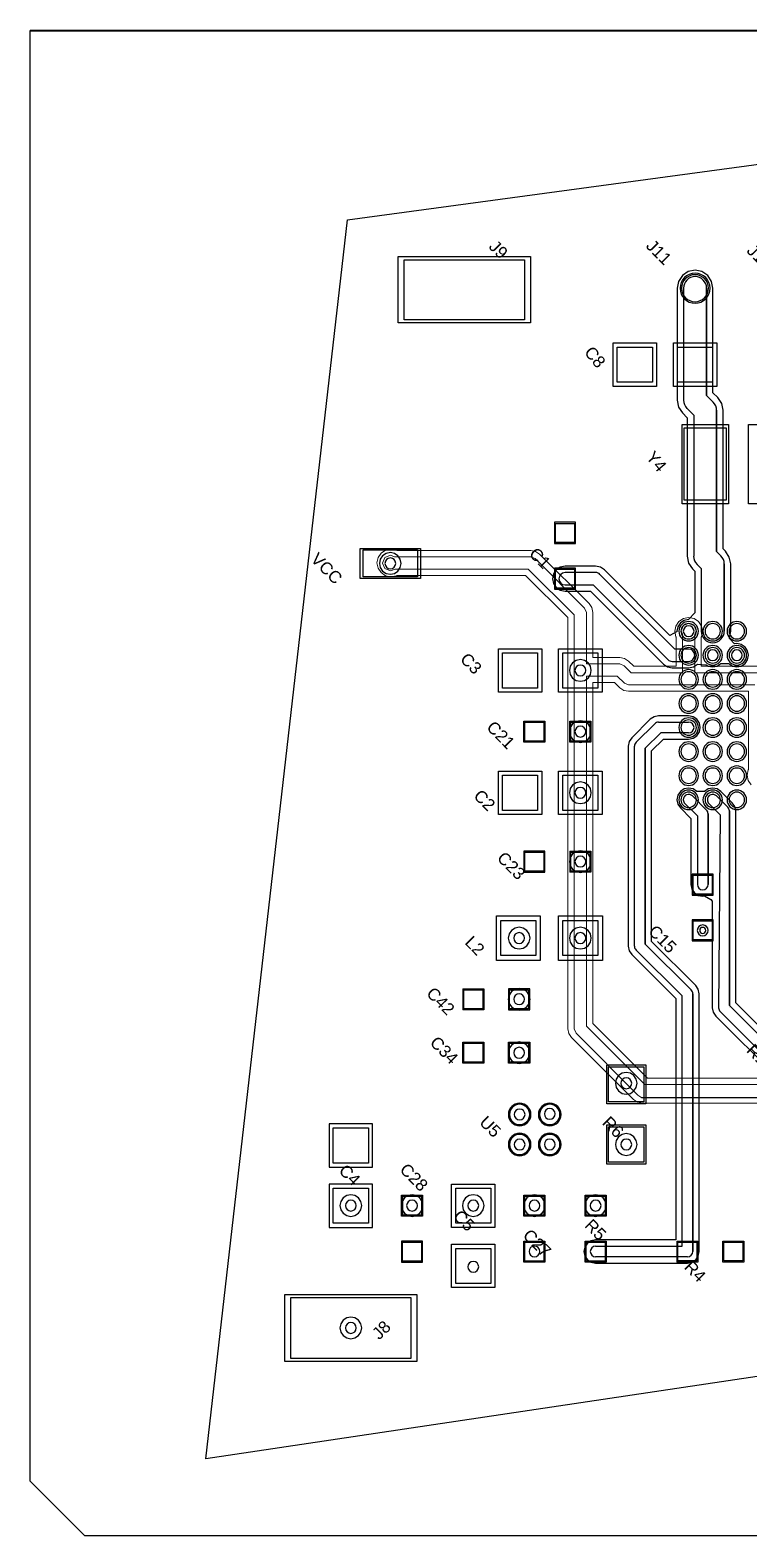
# Model space of a CAD drawing. Header units: millimetres. Extents: x -5.7 to 21.1, y -4.9 to 20.1.
# Drawn here: x -5.73 to 6.2, y -4.88 to 20.13 of the extents above; entities that cross this region are included whole.
import ezdxf

# ---------------------------------------------------------------- set-up
doc = ezdxf.new("R2010")
doc.units = ezdxf.units.MM
doc.header["$LTSCALE"] = 25.4
for name, color, linetype in [('annotations', 2, 'Continuous'), ('metal1', 5, 'Continuous'), ('metal3', 40, 'Continuous'), ('metal4', 1, 'Continuous'), ('sio2', 144, 'Continuous')]:
    doc.layers.add(name, color=color, linetype=linetype)
doc.styles.get("Standard").update_dxf_attribs({"font": 'arial.ttf'})

msp = doc.modelspace()

# ---------------------------------------------------------------- linework, layer by layer
msp.add_lwpolyline([(-0.465, 16.984), (20.064, 19.763), (17.457, -0.571), (-2.819, -3.597)], close=True)
at = {"layer": 'metal1', "color": 172, "lineweight": 0}
for p, q in [((-5.733, -3.97), (-5.733, 20.134)), ((-5.733, 20.134), (21.006, 20.134)), ((0.255, 11.514), (0.167, 11.498)), ((0.345, 11.498), (0.255, 11.514)), ((0.043, 11.373), (0.024, 11.283)), ((0.024, 11.283), (0.043, 11.196)), ((0.094, 11.447), (0.043, 11.373)), ((0.167, 11.498), (0.094, 11.447)), ((0.119, 11.281), (0.158, 11.375)), ((0.158, 11.375), (0.119, 11.281)), ((0.158, 11.189), (0.119, 11.281)), ((0.119, 11.281), (0.158, 11.189)), ((0.158, 11.375), (0.25, 11.414)), ((0.25, 11.414), (0.158, 11.375)), ((0.158, 11.375), (0.158, 11.375)), ((0.25, 11.414), (0.315, 11.387)), ((0.315, 11.387), (0.25, 11.414)), ((0.315, 11.387), (2.579, 11.387)), ((0.354, 11.491), (0.345, 11.498)), ((2.579, 11.491), (0.354, 11.491)), ((2.659, 11.475), (2.579, 11.491)), ((2.65, 11.357), (2.579, 11.387)), ((2.579, 11.387), (2.65, 11.357)), ((2.65, 11.357), (3.473, 10.532)), ((2.726, 11.431), (2.659, 11.475)), ((3.549, 10.608), (2.726, 11.431)), ((0.043, 11.196), (0.094, 11.122)), ((0.094, 11.122), (0.167, 11.071)), ((0.158, 11.189), (0.25, 11.15)), ((0.25, 11.15), (0.158, 11.189)), ((0.167, 11.071), (0.255, 11.053)), ((0.25, 11.15), (0.329, 11.182)), ((0.329, 11.182), (0.25, 11.15)), ((0.255, 11.053), (0.345, 11.071)), ((2.537, 11.182), (0.329, 11.182)), ((0.345, 11.071), (0.354, 11.076)), ((0.354, 11.076), (2.493, 11.076)), ((2.493, 11.076), (3.194, 10.375)), ((3.3, 10.419), (2.537, 11.182)), ((3.503, 10.46), (3.473, 10.532)), ((3.473, 10.532), (3.503, 10.46)), ((3.593, 10.541), (3.549, 10.608)), ((3.609, 10.46), (3.593, 10.541)), ((3.194, 10.375), (3.194, 9.506)), ((3.3, 10.419), (3.3, 9.506)), ((3.503, 10.46), (3.503, 9.607)), ((3.609, 9.713), (3.609, 10.46)), ((5.039, 10.309), (4.988, 10.235)), ((5.112, 10.36), (5.039, 10.309)), ((5.2, 10.378), (5.112, 10.36)), ((5.112, 10.243), (5.2, 10.28)), ((5.2, 10.28), (5.112, 10.243)), ((5.29, 10.36), (5.2, 10.378)), ((5.2, 10.28), (5.29, 10.243)), ((5.29, 10.243), (5.2, 10.28)), ((5.364, 10.309), (5.29, 10.36)), ((5.414, 10.235), (5.364, 10.309)), ((4.988, 10.235), (4.969, 10.148)), ((4.969, 10.148), (4.988, 10.058)), ((4.988, 10.058), (4.992, 10.048)), ((4.992, 10.048), (4.992, 9.566)), ((5.112, 10.243), (5.075, 10.155)), ((5.075, 10.155), (5.112, 10.243)), ((5.075, 10.155), (5.099, 10.099)), ((5.099, 10.099), (5.075, 10.155)), ((5.099, 10.099), (5.099, 9.46)), ((5.29, 10.243), (5.29, 10.243)), ((5.29, 10.243), (5.327, 10.155)), ((5.327, 10.155), (5.29, 10.243)), ((5.327, 10.155), (5.301, 10.094)), ((5.301, 10.094), (5.327, 10.155)), ((5.301, 9.46), (5.301, 10.094)), ((5.407, 10.048), (5.414, 10.058)), ((5.407, 9.566), (5.407, 10.048)), ((5.431, 10.148), (5.414, 10.235)), ((5.414, 10.058), (5.431, 10.148)), ((3.194, 9.506), (3.194, 8.489)), ((3.3, 9.506), (3.3, 8.489)), ((4.056, 9.607), (3.503, 9.607)), ((4.056, 9.713), (3.609, 9.713)), ((4.135, 9.697), (4.056, 9.713)), ((4.128, 9.577), (4.056, 9.607)), ((4.128, 9.577), (4.056, 9.607)), ((4.245, 9.46), (4.128, 9.577)), ((4.204, 9.651), (4.135, 9.697)), ((4.289, 9.566), (4.204, 9.651)), ((4.992, 9.566), (4.289, 9.566)), ((6.401, 9.566), (5.407, 9.566)), ((4.015, 9.404), (3.503, 9.404)), ((3.503, 9.404), (3.503, 8.489)), ((3.609, 8.489), (3.609, 9.298)), ((3.609, 9.298), (3.971, 9.298)), ((3.971, 9.298), (4.056, 9.211)), ((4.133, 9.287), (4.015, 9.404)), ((4.133, 9.287), (4.204, 9.257)), ((4.204, 9.257), (4.133, 9.287)), ((5.2, 9.257), (4.204, 9.257)), ((5.099, 9.46), (4.245, 9.46)), ((6.3, 9.257), (5.2, 9.257)), ((6.401, 9.46), (5.301, 9.46)), ((4.056, 9.211), (4.123, 9.167)), ((4.123, 9.167), (4.204, 9.151)), ((4.204, 9.151), (6.194, 9.151)), ((6.194, 9.151), (6.194, 7.855)), ((3.194, 8.489), (3.194, 7.472)), ((3.3, 8.489), (3.3, 7.472)), ((3.503, 8.489), (3.503, 7.472)), ((3.609, 7.472), (3.609, 8.489)), ((6.187, 7.846), (6.171, 7.756)), ((6.171, 7.756), (6.187, 7.668)), ((6.194, 7.855), (6.187, 7.846)), ((6.187, 7.668), (6.237, 7.595)), ((3.194, 7.472), (3.194, 6.329)), ((3.3, 7.472), (3.3, 6.329)), ((3.503, 7.472), (3.503, 6.329)), ((3.609, 6.329), (3.609, 7.472)), ((3.194, 6.329), (3.194, 5.059)), ((3.3, 6.329), (3.3, 5.059)), ((3.503, 6.329), (3.503, 5.059)), ((3.609, 5.059), (3.609, 6.329)), ((3.194, 5.059), (3.194, 3.546)), ((3.3, 5.059), (3.3, 3.546)), ((3.503, 5.059), (3.503, 3.588)), ((3.609, 3.631), (3.609, 5.059)), ((3.194, 3.546), (3.21, 3.468)), ((3.3, 3.546), (3.33, 3.475)), ((3.33, 3.475), (3.3, 3.546)), ((4.474, 2.619), (3.503, 3.588)), ((4.518, 2.723), (3.609, 3.631)), ((3.21, 3.468), (3.256, 3.401)), ((3.256, 3.401), (4.285, 2.37)), ((4.358, 2.444), (3.33, 3.475)), ((7.492, 2.619), (4.474, 2.619)), ((7.386, 2.723), (4.518, 2.723)), ((4.285, 2.37), (4.352, 2.324)), ((4.352, 2.324), (4.432, 2.31)), ((4.358, 2.444), (4.423, 2.398)), ((4.423, 2.398), (4.358, 2.444)), ((4.432, 2.31), (11.704, 2.31)), ((-4.827, -4.878), (-5.733, -3.97)), ((21.115, -4.878), (-4.827, -4.878))]:
    msp.add_line(p, q, dxfattribs=at)
at = {"layer": 'metal1'}
msp.add_line((11.815, 2.394), (4.423, 2.398), dxfattribs=at)
at = {"layer": 'metal3'}
for p, q in [((-5.734, -3.971), (-5.734, 20.12)), ((-5.734, 20.12), (21.006, 20.12)), ((5.096, 16.058), (5.031, 15.961)), ((5.193, 16.123), (5.096, 16.058)), ((5.307, 16.145), (5.193, 16.123)), ((5.42, 16.123), (5.307, 16.145)), ((5.517, 16.058), (5.42, 16.123)), ((5.582, 15.961), (5.517, 16.058)), ((5.031, 15.961), (5.009, 15.848)), ((5.009, 15.848), (5.009, 14.578)), ((5.116, 15.848), (5.116, 14.578)), ((5.497, 14.578), (5.497, 15.848)), ((5.497, 15.848), (5.497, 14.578)), ((5.497, 15.848), (5.497, 15.848)), ((5.604, 15.848), (5.582, 15.961)), ((5.604, 14.578), (5.604, 15.848)), ((5.009, 14.578), (5.009, 13.986)), ((5.116, 14.578), (5.116, 13.986)), ((5.497, 14.065), (5.497, 14.578)), ((5.497, 14.578), (5.497, 14.065)), ((5.497, 14.578), (5.497, 14.578)), ((5.497, 14.578), (5.497, 14.578)), ((5.604, 14.11), (5.604, 14.578)), ((5.609, 13.953), (5.497, 14.065)), ((5.685, 14.029), (5.604, 14.11)), ((5.749, 13.933), (5.685, 14.029)), ((5.009, 13.986), (5.031, 13.872)), ((5.031, 13.872), (5.096, 13.776)), ((5.096, 13.776), (5.176, 13.695)), ((5.172, 13.852), (5.172, 13.852)), ((5.172, 13.852), (5.284, 13.74)), ((5.665, 13.819), (5.665, 13.819)), ((5.665, 13.819), (5.665, 12.927)), ((5.665, 12.927), (5.665, 13.819)), ((5.772, 13.819), (5.749, 13.933)), ((5.772, 12.927), (5.772, 13.819)), ((5.176, 13.695), (5.176, 12.927)), ((5.284, 13.74), (5.284, 12.927)), ((5.176, 12.927), (5.176, 11.394)), ((5.284, 12.927), (5.284, 11.394)), ((5.665, 12.927), (5.665, 12.927)), ((5.665, 12.927), (5.665, 12.927)), ((5.665, 11.473), (5.665, 12.927)), ((5.665, 12.927), (5.665, 11.473)), ((5.772, 11.517), (5.772, 12.927)), ((5.811, 11.479), (5.772, 11.517)), ((0.08, 11.344), (0.067, 11.276)), ((0.067, 11.276), (0.08, 11.207)), ((0.119, 11.403), (0.08, 11.344)), ((0.178, 11.442), (0.119, 11.403)), ((0.247, 11.456), (0.178, 11.442)), ((0.316, 11.442), (0.247, 11.456)), ((0.374, 11.403), (0.316, 11.442)), ((0.413, 11.344), (0.374, 11.403)), ((0.427, 11.276), (0.413, 11.344)), ((0.413, 11.207), (0.427, 11.276)), ((5.176, 11.394), (5.199, 11.28)), ((5.199, 11.28), (5.264, 11.183)), ((5.339, 11.259), (5.409, 11.189)), ((5.665, 11.473), (5.665, 11.473)), ((5.735, 11.403), (5.665, 11.473)), ((5.79, 11.268), (5.79, 11.268)), ((5.79, 11.268), (5.79, 10.15)), ((5.79, 10.15), (5.79, 11.268)), ((5.875, 11.382), (5.811, 11.479)), ((5.898, 11.268), (5.875, 11.382)), ((5.898, 10.15), (5.898, 11.268)), ((0.08, 11.207), (0.119, 11.148)), ((0.119, 11.148), (0.178, 11.109)), ((0.178, 11.109), (0.247, 11.095)), ((0.247, 11.095), (0.316, 11.109)), ((0.316, 11.109), (0.374, 11.148)), ((0.374, 11.148), (0.413, 11.207)), ((2.956, 11.101), (2.94, 11.022)), ((2.94, 11.022), (2.956, 10.942)), ((3.001, 11.168), (2.956, 11.101)), ((3.068, 11.213), (3.001, 11.168)), ((3.148, 11.229), (3.068, 11.213)), ((3.656, 11.229), (3.148, 11.229)), ((3.656, 11.123), (3.148, 11.123)), ((3.735, 11.213), (3.656, 11.229)), ((3.656, 11.229), (3.656, 11.229)), ((4.969, 9.852), (3.727, 11.093)), ((3.802, 11.168), (3.735, 11.213)), ((4.89, 10.08), (3.802, 11.168)), ((5.264, 11.183), (5.302, 11.145)), ((5.302, 11.145), (5.302, 10.452)), ((5.409, 11.189), (5.409, 10.15)), ((2.956, 10.942), (3.001, 10.875)), ((3.001, 10.875), (3.068, 10.83)), ((3.068, 10.83), (3.148, 10.814)), ((3.148, 10.92), (3.613, 10.92)), ((3.148, 10.814), (3.57, 10.814)), ((3.57, 10.814), (4.781, 9.603)), ((3.613, 10.92), (3.613, 10.92)), ((3.613, 10.92), (4.855, 9.678)), ((5.063, 10.287), (5.02, 10.224)), ((5.126, 10.329), (5.063, 10.287)), ((5.2, 10.344), (5.126, 10.329)), ((5.302, 10.452), (5.2, 10.344)), ((5.007, 10.142), (4.89, 10.08)), ((5.02, 10.224), (5.006, 10.15)), ((5.006, 10.15), (5.007, 10.142)), ((5.79, 10.15), (5.79, 10.15)), ((5.876, 10.039), (5.898, 10.15)), ((5.879, 10.031), (5.876, 10.039)), ((5.88, 10.03), (5.879, 10.031)), ((5.961, 9.937), (5.88, 10.03)), ((5.2, 9.852), (4.969, 9.852)), ((6, 9.944), (5.961, 9.937)), ((6.074, 9.929), (6, 9.944)), ((6.137, 9.887), (6.074, 9.929)), ((6.18, 9.824), (6.137, 9.887)), ((6.194, 9.75), (6.18, 9.824)), ((3.235, 9.566), (3.221, 9.498)), ((3.274, 9.625), (3.235, 9.566)), ((3.333, 9.664), (3.274, 9.625)), ((3.402, 9.678), (3.333, 9.664)), ((3.47, 9.664), (3.402, 9.678)), ((3.529, 9.625), (3.47, 9.664)), ((3.568, 9.566), (3.529, 9.625)), ((3.582, 9.498), (3.568, 9.566)), ((4.781, 9.603), (4.781, 9.603)), ((4.781, 9.603), (4.848, 9.559)), ((4.848, 9.559), (4.927, 9.543)), ((4.927, 9.648), (5.2, 9.648)), ((4.927, 9.543), (4.927, 9.543)), ((4.927, 9.543), (5.2, 9.543)), ((5.2, 9.543), (5.279, 9.559)), ((5.279, 9.559), (5.346, 9.603)), ((5.346, 9.603), (5.492, 9.593)), ((5.492, 9.593), (5.526, 9.57)), ((5.526, 9.57), (5.6, 9.556)), ((5.6, 9.556), (5.674, 9.57)), ((5.674, 9.57), (5.718, 9.6)), ((5.718, 9.6), (5.737, 9.613)), ((5.737, 9.613), (5.863, 9.613)), ((5.863, 9.613), (5.882, 9.6)), ((5.882, 9.6), (5.926, 9.57)), ((5.926, 9.57), (6, 9.556)), ((6, 9.556), (6.074, 9.57)), ((6.074, 9.57), (6.137, 9.613)), ((6.137, 9.613), (6.18, 9.676)), ((6.18, 9.676), (6.194, 9.75)), ((3.221, 9.498), (3.235, 9.429)), ((3.235, 9.429), (3.274, 9.37)), ((3.274, 9.37), (3.333, 9.331)), ((3.333, 9.331), (3.402, 9.317)), ((3.402, 9.317), (3.47, 9.331)), ((3.47, 9.331), (3.529, 9.37)), ((3.529, 9.37), (3.568, 9.429)), ((3.568, 9.429), (3.582, 9.498)), ((3.235, 8.55), (3.221, 8.482)), ((3.274, 8.609), (3.235, 8.55)), ((3.333, 8.648), (3.274, 8.609)), ((3.402, 8.662), (3.333, 8.648)), ((3.47, 8.648), (3.402, 8.662)), ((3.529, 8.609), (3.47, 8.648)), ((3.568, 8.55), (3.529, 8.609)), ((3.582, 8.482), (3.568, 8.55)), ((4.563, 8.687), (4.254, 8.378)), ((4.328, 8.304), (4.638, 8.613)), ((4.626, 8.729), (4.563, 8.687)), ((4.701, 8.744), (4.626, 8.729)), ((5.2, 8.744), (4.701, 8.744)), ((4.701, 8.639), (5.2, 8.639)), ((5.274, 8.729), (5.2, 8.744)), ((5.337, 8.687), (5.274, 8.729)), ((5.38, 8.624), (5.337, 8.687)), ((5.394, 8.55), (5.38, 8.624)), ((5.38, 8.476), (5.394, 8.55)), ((3.221, 8.482), (3.235, 8.413)), ((3.235, 8.413), (3.274, 8.354)), ((3.274, 8.354), (3.333, 8.315)), ((3.333, 8.315), (3.402, 8.301)), ((3.402, 8.301), (3.47, 8.315)), ((3.47, 8.315), (3.529, 8.354)), ((3.529, 8.354), (3.568, 8.413)), ((3.568, 8.413), (3.582, 8.482)), ((4.212, 8.315), (4.197, 8.241)), ((4.254, 8.378), (4.212, 8.315)), ((4.738, 8.461), (4.48, 8.204)), ((4.586, 8.16), (4.781, 8.356)), ((5.2, 8.461), (4.738, 8.461)), ((4.781, 8.356), (5.2, 8.356)), ((5.2, 8.356), (5.274, 8.37)), ((5.274, 8.37), (5.337, 8.413)), ((5.337, 8.413), (5.38, 8.476)), ((4.197, 8.241), (4.197, 4.915)), ((4.302, 4.915), (4.302, 8.241)), ((4.48, 8.204), (4.48, 4.952)), ((4.48, 4.952), (4.48, 8.204)), ((4.586, 4.996), (4.586, 8.16)), ((3.235, 7.534), (3.221, 7.466)), ((3.274, 7.593), (3.235, 7.534)), ((3.333, 7.632), (3.274, 7.593)), ((3.402, 7.646), (3.333, 7.632)), ((3.47, 7.632), (3.402, 7.646)), ((3.529, 7.593), (3.47, 7.632)), ((3.568, 7.534), (3.529, 7.593)), ((3.582, 7.466), (3.568, 7.534)), ((5.126, 7.529), (5.063, 7.487)), ((5.2, 7.544), (5.126, 7.529)), ((5.274, 7.529), (5.2, 7.544)), ((5.337, 7.487), (5.274, 7.529)), ((5.526, 7.529), (5.463, 7.487)), ((5.6, 7.544), (5.526, 7.529)), ((5.674, 7.529), (5.6, 7.544)), ((5.737, 7.487), (5.674, 7.529)), ((3.221, 7.466), (3.235, 7.397)), ((3.235, 7.397), (3.274, 7.338)), ((3.274, 7.338), (3.333, 7.299)), ((3.333, 7.299), (3.402, 7.285)), ((3.402, 7.285), (3.47, 7.299)), ((3.47, 7.299), (3.529, 7.338)), ((3.529, 7.338), (3.568, 7.397)), ((3.568, 7.397), (3.582, 7.466)), ((5.02, 7.424), (5.006, 7.35)), ((5.006, 7.35), (5.02, 7.276)), ((5.063, 7.487), (5.02, 7.424)), ((5.02, 7.276), (5.063, 7.213)), ((5.137, 7.287), (5.137, 7.287)), ((5.137, 7.287), (5.345, 7.08)), ((5.496, 7.179), (5.263, 7.413)), ((5.263, 7.413), (5.263, 7.413)), ((5.463, 7.487), (5.337, 7.487)), ((5.537, 7.287), (5.725, 7.099)), ((5.85, 7.225), (5.663, 7.413)), ((5.925, 7.3), (5.737, 7.487)), ((5.967, 7.237), (5.925, 7.3)), ((5.063, 7.213), (5.239, 7.036)), ((5.239, 7.036), (5.239, 5.942)), ((5.345, 7.08), (5.345, 5.942)), ((5.523, 7.116), (5.523, 7.116)), ((5.523, 7.116), (5.523, 5.942)), ((5.523, 5.942), (5.523, 7.116)), ((5.725, 7.099), (5.698, 3.894)), ((5.876, 7.163), (5.876, 7.163)), ((5.876, 7.163), (5.876, 3.931)), ((5.876, 3.931), (5.876, 7.163)), ((5.982, 7.163), (5.967, 7.237)), ((5.982, 3.975), (5.982, 7.163)), ((3.235, 6.391), (3.221, 6.323)), ((3.221, 6.323), (3.235, 6.254)), ((3.274, 6.45), (3.235, 6.391)), ((3.235, 6.254), (3.274, 6.195)), ((3.333, 6.489), (3.274, 6.45)), ((3.402, 6.503), (3.333, 6.489)), ((3.47, 6.489), (3.402, 6.503)), ((3.529, 6.45), (3.47, 6.489)), ((3.568, 6.391), (3.529, 6.45)), ((3.529, 6.195), (3.568, 6.254)), ((3.582, 6.323), (3.568, 6.391)), ((3.568, 6.254), (3.582, 6.323)), ((3.274, 6.195), (3.333, 6.156)), ((3.333, 6.156), (3.402, 6.142)), ((3.402, 6.142), (3.47, 6.156)), ((3.47, 6.156), (3.529, 6.195)), ((5.239, 5.942), (5.254, 5.867)), ((5.254, 5.867), (5.296, 5.804)), ((5.296, 5.804), (5.359, 5.762)), ((5.359, 5.762), (5.434, 5.747)), ((5.434, 5.747), (5.466, 5.754)), ((5.466, 5.754), (5.571, 5.691)), ((5.523, 5.942), (5.523, 5.942)), ((5.571, 5.691), (5.593, 5.666)), ((5.593, 5.666), (5.593, 3.894)), ((2.219, 5.121), (2.205, 5.053)), ((2.205, 5.053), (2.219, 4.984)), ((2.258, 5.18), (2.219, 5.121)), ((2.317, 5.219), (2.258, 5.18)), ((2.386, 5.233), (2.317, 5.219)), ((2.454, 5.219), (2.386, 5.233)), ((2.513, 5.18), (2.454, 5.219)), ((2.552, 5.121), (2.513, 5.18)), ((2.566, 5.053), (2.552, 5.121)), ((2.552, 4.984), (2.566, 5.053)), ((3.235, 5.121), (3.221, 5.053)), ((3.221, 5.053), (3.235, 4.984)), ((3.274, 5.18), (3.235, 5.121)), ((3.333, 5.219), (3.274, 5.18)), ((3.402, 5.233), (3.333, 5.219)), ((3.47, 5.219), (3.402, 5.233)), ((3.529, 5.18), (3.47, 5.219)), ((3.568, 5.121), (3.529, 5.18)), ((3.582, 5.053), (3.568, 5.121)), ((3.568, 4.984), (3.582, 5.053)), ((2.219, 4.984), (2.258, 4.925)), ((2.258, 4.925), (2.317, 4.886)), ((2.317, 4.886), (2.386, 4.872)), ((2.386, 4.872), (2.454, 4.886)), ((2.454, 4.886), (2.513, 4.925)), ((2.513, 4.925), (2.552, 4.984)), ((3.235, 4.984), (3.274, 4.925)), ((3.274, 4.925), (3.333, 4.886)), ((3.333, 4.886), (3.402, 4.872)), ((3.402, 4.872), (3.47, 4.886)), ((3.47, 4.886), (3.529, 4.925)), ((3.529, 4.925), (3.568, 4.984)), ((4.197, 4.915), (4.212, 4.841)), ((4.212, 4.841), (4.254, 4.778)), ((4.254, 4.778), (4.985, 4.047)), ((5.091, 4.09), (4.328, 4.852)), ((4.48, 4.952), (5.242, 4.19)), ((5.317, 4.264), (4.586, 4.996)), ((5.359, 4.201), (5.317, 4.264)), ((2.219, 4.105), (2.205, 4.037)), ((2.205, 4.037), (2.219, 3.968)), ((2.258, 4.164), (2.219, 4.105)), ((2.317, 4.203), (2.258, 4.164)), ((2.386, 4.217), (2.317, 4.203)), ((2.454, 4.203), (2.386, 4.217)), ((2.513, 4.164), (2.454, 4.203)), ((2.552, 4.105), (2.513, 4.164)), ((2.566, 4.037), (2.552, 4.105)), ((2.552, 3.968), (2.566, 4.037)), ((4.985, 4.047), (4.985, 0.04)), ((5.091, -0.065), (5.091, 4.09)), ((5.269, 4.127), (5.269, 4.127)), ((5.269, 4.127), (5.269, -0.154)), ((5.269, -0.154), (5.269, 4.127)), ((5.374, 4.127), (5.359, 4.201)), ((5.374, -0.154), (5.374, 4.127)), ((2.219, 3.968), (2.258, 3.909)), ((2.258, 3.909), (2.317, 3.87)), ((2.317, 3.87), (2.386, 3.856)), ((2.386, 3.856), (2.454, 3.87)), ((2.454, 3.87), (2.513, 3.909)), ((2.513, 3.909), (2.552, 3.968)), ((5.593, 3.894), (5.608, 3.82)), ((5.608, 3.82), (5.65, 3.757)), ((5.65, 3.757), (6.64, 2.767)), ((6.714, 2.841), (5.725, 3.831)), ((5.876, 3.931), (6.814, 2.993)), ((5.876, 3.894), (5.876, 3.894)), ((6.858, 3.099), (5.982, 3.975)), ((2.258, 3.275), (2.219, 3.216)), ((2.317, 3.314), (2.258, 3.275)), ((2.386, 3.328), (2.317, 3.314)), ((2.454, 3.314), (2.386, 3.328)), ((2.513, 3.275), (2.454, 3.314)), ((2.552, 3.216), (2.513, 3.275)), ((2.219, 3.216), (2.205, 3.148)), ((2.205, 3.148), (2.219, 3.079)), ((2.219, 3.079), (2.258, 3.02)), ((2.258, 3.02), (2.317, 2.981)), ((2.454, 2.981), (2.513, 3.02)), ((2.513, 3.02), (2.552, 3.079)), ((2.566, 3.148), (2.552, 3.216)), ((2.552, 3.079), (2.566, 3.148)), ((2.317, 2.981), (2.386, 2.967)), ((2.386, 2.967), (2.454, 2.981)), ((4.036, 2.767), (3.997, 2.708)), ((4.095, 2.806), (4.036, 2.767)), ((4.164, 2.82), (4.095, 2.806)), ((4.232, 2.806), (4.164, 2.82)), ((4.291, 2.767), (4.232, 2.806)), ((4.33, 2.708), (4.291, 2.767)), ((3.997, 2.708), (3.983, 2.64)), ((3.983, 2.64), (3.997, 2.571)), ((3.997, 2.571), (4.036, 2.512)), ((4.036, 2.512), (4.095, 2.473)), ((4.232, 2.473), (4.291, 2.512)), ((4.291, 2.512), (4.33, 2.571)), ((4.344, 2.64), (4.33, 2.708)), ((4.33, 2.571), (4.344, 2.64)), ((2.325, 2.289), (2.266, 2.25)), ((2.394, 2.302), (2.325, 2.289)), ((2.463, 2.289), (2.394, 2.302)), ((2.521, 2.25), (2.463, 2.289)), ((4.095, 2.473), (4.164, 2.459)), ((4.164, 2.459), (4.232, 2.473)), ((2.227, 2.191), (2.214, 2.122)), ((2.214, 2.122), (2.227, 2.053)), ((2.266, 2.25), (2.227, 2.191)), ((2.227, 2.053), (2.266, 1.995)), ((2.56, 2.191), (2.521, 2.25)), ((2.521, 1.995), (2.56, 2.053)), ((2.574, 2.122), (2.56, 2.191)), ((2.56, 2.053), (2.574, 2.122)), ((2.266, 1.995), (2.325, 1.956)), ((2.325, 1.789), (2.266, 1.75)), ((2.325, 1.956), (2.394, 1.942)), ((2.394, 1.803), (2.325, 1.789)), ((2.394, 1.942), (2.463, 1.956)), ((2.463, 1.789), (2.394, 1.803)), ((2.463, 1.956), (2.521, 1.995)), ((2.521, 1.75), (2.463, 1.789)), ((2.825, 1.79), (2.766, 1.751)), ((2.894, 1.804), (2.825, 1.79)), ((2.962, 1.79), (2.894, 1.804)), ((3.021, 1.751), (2.962, 1.79)), ((4.095, 1.79), (4.036, 1.751)), ((4.164, 1.804), (4.095, 1.79)), ((4.232, 1.79), (4.164, 1.804)), ((4.291, 1.751), (4.232, 1.79)), ((2.227, 1.691), (2.214, 1.623)), ((2.214, 1.623), (2.227, 1.554)), ((2.266, 1.75), (2.227, 1.691)), ((2.227, 1.554), (2.266, 1.495)), ((2.56, 1.691), (2.521, 1.75)), ((2.521, 1.495), (2.56, 1.554)), ((2.574, 1.623), (2.56, 1.691)), ((2.56, 1.554), (2.574, 1.623)), ((2.727, 1.692), (2.713, 1.624)), ((2.713, 1.624), (2.727, 1.555)), ((2.766, 1.751), (2.727, 1.692)), ((2.727, 1.555), (2.766, 1.496)), ((3.06, 1.692), (3.021, 1.751)), ((3.021, 1.496), (3.06, 1.555)), ((3.074, 1.624), (3.06, 1.692)), ((3.06, 1.555), (3.074, 1.624)), ((3.997, 1.692), (3.983, 1.624)), ((3.983, 1.624), (3.997, 1.555)), ((4.036, 1.751), (3.997, 1.692)), ((3.997, 1.555), (4.036, 1.496)), ((4.33, 1.692), (4.291, 1.751)), ((4.291, 1.496), (4.33, 1.555)), ((4.344, 1.624), (4.33, 1.692)), ((4.33, 1.555), (4.344, 1.624)), ((2.266, 1.495), (2.325, 1.456)), ((2.325, 1.456), (2.394, 1.442)), ((2.394, 1.442), (2.463, 1.456)), ((2.463, 1.456), (2.521, 1.495)), ((2.766, 1.496), (2.825, 1.457)), ((2.825, 1.457), (2.894, 1.443)), ((2.894, 1.443), (2.962, 1.457)), ((2.962, 1.457), (3.021, 1.496)), ((4.036, 1.496), (4.095, 1.457)), ((4.095, 1.457), (4.164, 1.443)), ((4.164, 1.443), (4.232, 1.457)), ((4.232, 1.457), (4.291, 1.496)), ((-0.477, 0.774), (-0.536, 0.735)), ((-0.408, 0.788), (-0.477, 0.774)), ((-0.34, 0.774), (-0.408, 0.788)), ((-0.281, 0.735), (-0.34, 0.774)), ((0.539, 0.774), (0.48, 0.735)), ((0.608, 0.788), (0.539, 0.774)), ((0.676, 0.774), (0.608, 0.788)), ((0.735, 0.735), (0.676, 0.774)), ((1.555, 0.774), (1.496, 0.735)), ((1.624, 0.788), (1.555, 0.774)), ((1.692, 0.774), (1.624, 0.788)), ((1.751, 0.735), (1.692, 0.774)), ((2.571, 0.774), (2.512, 0.735)), ((2.64, 0.788), (2.571, 0.774)), ((2.708, 0.774), (2.64, 0.788)), ((2.767, 0.735), (2.708, 0.774)), ((3.587, 0.774), (3.528, 0.735)), ((3.656, 0.788), (3.587, 0.774)), ((3.724, 0.774), (3.656, 0.788)), ((3.783, 0.735), (3.724, 0.774)), ((-0.575, 0.676), (-0.589, 0.608)), ((-0.589, 0.608), (-0.575, 0.539)), ((-0.536, 0.735), (-0.575, 0.676)), ((-0.575, 0.539), (-0.536, 0.48)), ((-0.242, 0.676), (-0.281, 0.735)), ((-0.281, 0.48), (-0.242, 0.539)), ((-0.228, 0.608), (-0.242, 0.676)), ((-0.242, 0.539), (-0.228, 0.608)), ((0.441, 0.676), (0.427, 0.608)), ((0.427, 0.608), (0.441, 0.539)), ((0.48, 0.735), (0.441, 0.676)), ((0.441, 0.539), (0.48, 0.48)), ((0.774, 0.676), (0.735, 0.735)), ((0.735, 0.48), (0.774, 0.539)), ((0.788, 0.608), (0.774, 0.676)), ((0.774, 0.539), (0.788, 0.608)), ((1.457, 0.676), (1.443, 0.608)), ((1.443, 0.608), (1.457, 0.539)), ((1.496, 0.735), (1.457, 0.676)), ((1.457, 0.539), (1.496, 0.48)), ((1.79, 0.676), (1.751, 0.735)), ((1.751, 0.48), (1.79, 0.539)), ((1.804, 0.608), (1.79, 0.676)), ((1.79, 0.539), (1.804, 0.608)), ((2.473, 0.676), (2.459, 0.608)), ((2.459, 0.608), (2.473, 0.539)), ((2.512, 0.735), (2.473, 0.676)), ((2.473, 0.539), (2.512, 0.48)), ((2.806, 0.676), (2.767, 0.735)), ((2.767, 0.48), (2.806, 0.539)), ((2.82, 0.608), (2.806, 0.676)), ((2.806, 0.539), (2.82, 0.608)), ((3.489, 0.676), (3.475, 0.608)), ((3.475, 0.608), (3.489, 0.539)), ((3.528, 0.735), (3.489, 0.676)), ((3.489, 0.539), (3.528, 0.48)), ((3.822, 0.676), (3.783, 0.735)), ((3.783, 0.48), (3.822, 0.539)), ((3.836, 0.608), (3.822, 0.676)), ((3.822, 0.539), (3.836, 0.608)), ((-0.536, 0.48), (-0.477, 0.441)), ((-0.477, 0.441), (-0.408, 0.427)), ((-0.408, 0.427), (-0.34, 0.441)), ((-0.34, 0.441), (-0.281, 0.48)), ((0.48, 0.48), (0.539, 0.441)), ((0.539, 0.441), (0.608, 0.427)), ((0.608, 0.427), (0.676, 0.441)), ((0.676, 0.441), (0.735, 0.48)), ((1.496, 0.48), (1.555, 0.441)), ((1.555, 0.441), (1.624, 0.427)), ((1.624, 0.427), (1.692, 0.441)), ((1.692, 0.441), (1.751, 0.48)), ((2.512, 0.48), (2.571, 0.441)), ((2.571, 0.441), (2.64, 0.427)), ((2.64, 0.427), (2.708, 0.441)), ((2.708, 0.441), (2.767, 0.48)), ((3.528, 0.48), (3.587, 0.441)), ((3.587, 0.441), (3.656, 0.427)), ((3.656, 0.427), (3.724, 0.441)), ((3.724, 0.441), (3.783, 0.48)), ((3.581, 0.025), (3.518, -0.017)), ((3.656, 0.04), (3.581, 0.025)), ((4.985, 0.04), (3.656, 0.04)), ((3.476, -0.08), (3.461, -0.154)), ((3.461, -0.154), (3.476, -0.229)), ((3.518, -0.017), (3.476, -0.08)), ((3.476, -0.229), (3.518, -0.292)), ((3.656, -0.065), (5.091, -0.065)), ((5.18, -0.243), (3.656, -0.243)), ((5.269, -0.154), (5.269, -0.154)), ((5.317, -0.292), (5.359, -0.229)), ((5.359, -0.229), (5.374, -0.154)), ((3.518, -0.292), (3.581, -0.334)), ((3.581, -0.334), (3.656, -0.349)), ((3.656, -0.349), (5.18, -0.349)), ((5.18, -0.349), (5.254, -0.334)), ((5.254, -0.334), (5.317, -0.292)), ((-0.408, -1.244), (-0.477, -1.258)), ((-0.34, -1.258), (-0.408, -1.244)), ((-0.575, -1.356), (-0.589, -1.424)), ((-0.589, -1.424), (-0.575, -1.493)), ((-0.536, -1.297), (-0.575, -1.356)), ((-0.575, -1.493), (-0.536, -1.552)), ((-0.477, -1.258), (-0.536, -1.297)), ((-0.281, -1.297), (-0.34, -1.258)), ((-0.242, -1.356), (-0.281, -1.297)), ((-0.281, -1.552), (-0.242, -1.493)), ((-0.228, -1.424), (-0.242, -1.356)), ((-0.242, -1.493), (-0.228, -1.424)), ((-0.536, -1.552), (-0.477, -1.591)), ((-0.477, -1.591), (-0.408, -1.605)), ((-0.408, -1.605), (-0.34, -1.591)), ((-0.34, -1.591), (-0.281, -1.552)), ((-4.827, -4.878), (-5.734, -3.971)), ((21.115, -4.878), (-4.827, -4.878))]:
    msp.add_line(p, q, dxfattribs=at)
for centre, radius, start, end in [((5.307, 15.848), 0.191, 0, 180), ((5.307, 13.986), 0.191, 180, 225), ((5.307, 13.986), 0.191, 180, 225), ((5.474, 13.819), 0.19, 360, 45), ((0.247, 11.276), 0.09, 0, 180), ((0.247, 11.276), 0.09, 0, 180), ((0.247, 11.276), 0.09, 180, 0), ((0.247, 11.276), 0.09, 180, 0), ((5.474, 11.394), 0.191, 180, 225), ((5.474, 11.394), 0.191, 180, 225), ((5.6, 11.268), 0.191, 0, 45), ((3.148, 11.022), 0.102, 90, 180), ((3.148, 11.022), 0.102, 180, 270), ((3.656, 11.022), 0.102, 45, 90), ((3.656, 11.022), 0.102, 45, 90), ((5.2, 10.15), 0.089, 0, 180), ((5.2, 10.15), 0.089, 180, 0), ((5.6, 10.15), 0.191, 180, 0), ((5.2, 9.75), 0.102, 0, 90), ((5.6, 9.75), 0.089, 0, 180), ((6, 9.75), 0.089, 0, 180), ((3.402, 9.498), 0.09, 0, 180), ((3.402, 9.498), 0.09, 0, 180), ((4.927, 9.75), 0.102, 225, 270), ((4.927, 9.75), 0.102, 225, 270), ((5.2, 9.75), 0.102, 270, 0), ((5.6, 9.75), 0.089, 180, 0), ((6, 9.75), 0.089, 180, 0), ((3.402, 9.498), 0.09, 180, 0), ((3.402, 9.498), 0.09, 180, 0), ((3.402, 8.482), 0.09, 0, 180), ((3.402, 8.482), 0.09, 0, 180), ((4.701, 8.55), 0.089, 90, 135), ((4.701, 8.55), 0.089, 90, 135), ((5.2, 8.55), 0.089, 0, 90), ((5.2, 8.55), 0.089, 0, 90), ((5.2, 8.55), 0.089, 270, 0), ((5.2, 8.55), 0.089, 270, 360), ((3.402, 8.482), 0.09, 180, 0), ((3.402, 8.482), 0.09, 180, 0), ((4.391, 8.241), 0.089, 135, 180), ((4.391, 8.241), 0.089, 135, 180), ((4.391, 8.241), 0.089, 135, 180), ((4.391, 8.241), 0.089, 135, 180), ((3.402, 7.466), 0.09, 0, 180), ((3.402, 7.466), 0.09, 0, 180), ((3.402, 7.466), 0.09, 180, 0), ((3.402, 7.466), 0.09, 180, 0), ((5.2, 7.35), 0.089, 45, 180), ((5.2, 7.35), 0.089, 44.9998, 179.9998), ((5.2, 7.35), 0.089, 180.001, 225.001), ((5.2, 7.35), 0.089, 180, 225), ((5.6, 7.35), 0.089, 45, 180), ((5.6, 7.35), 0.089, 45, 180), ((5.6, 7.35), 0.089, 180, 225), ((5.6, 7.35), 0.089, 180, 225), ((5.434, 7.116), 0.089, 0, 45), ((5.434, 7.116), 0.089, 0, 45), ((5.434, 7.116), 0.089, 0, 45), ((5.434, 7.116), 0.089, 0, 45), ((5.787, 7.163), 0.089, 0, 45), ((5.787, 7.163), 0.089, 0, 45), ((5.787, 7.163), 0.089, 0, 45), ((5.787, 7.163), 0.089, 0, 45), ((3.402, 6.323), 0.09, 0, 180), ((3.402, 6.323), 0.09, 0, 180), ((3.402, 6.323), 0.09, 180, 0), ((3.402, 6.323), 0.09, 180, 0), ((5.434, 5.942), 0.089, 180, 0), ((5.434, 5.18), 0.09, 0, 180), ((2.386, 5.053), 0.09, 0, 180), ((2.386, 5.053), 0.09, 0, 180), ((2.386, 5.053), 0.09, 180, 0), ((2.386, 5.053), 0.09, 180, 0), ((3.402, 5.053), 0.09, 0, 180), ((3.402, 5.053), 0.09, 0, 180), ((3.402, 5.053), 0.09, 180, 0), ((3.402, 5.053), 0.09, 180, 0), ((5.434, 5.18), 0.09, 180, 0), ((5.434, 5.18), 0.05, 0, 180), ((5.434, 5.18), 0.05, 180, 0), ((4.391, 4.915), 0.089, 180, 225), ((4.391, 4.915), 0.089, 180, 225), ((4.391, 4.915), 0.089, 180, 225), ((4.391, 4.915), 0.089, 180, 225), ((2.386, 4.037), 0.09, 0, 180), ((2.386, 4.037), 0.09, 0, 180), ((2.386, 4.037), 0.09, 180, 0), ((2.386, 4.037), 0.09, 180, 0), ((5.18, 4.127), 0.089, 360, 45), ((5.18, 4.127), 0.089, 0, 45), ((5.18, 4.127), 0.089, 0, 45), ((5.18, 4.127), 0.089, 0, 45), ((5.787, 3.894), 0.089, 179.0497, 180), ((5.787, 3.894), 0.089, 179.0497, 180), ((5.787, 3.894), 0.089, 179.0497, 180), ((5.787, 3.894), 0.089, 179.0497, 180), ((5.787, 3.894), 0.089, 180, 225), ((5.787, 3.894), 0.089, 180, 225), ((5.787, 3.894), 0.089, 180, 225), ((5.787, 3.894), 0.089, 180, 225), ((2.386, 3.148), 0.09, 0, 180), ((2.386, 3.148), 0.09, 0, 180), ((2.386, 3.148), 0.09, 180, 0), ((2.386, 3.148), 0.09, 180, 0), ((4.164, 2.64), 0.09, 0, 180), ((4.164, 2.64), 0.09, 0, 180), ((4.164, 2.64), 0.09, 180, 0), ((4.164, 2.64), 0.09, 180, 0), ((2.394, 2.122), 0.09, 0, 180), ((2.394, 2.122), 0.09, 0, 180), ((2.394, 2.122), 0.09, 180, 0), ((2.394, 2.122), 0.09, 180, 0), ((2.894, 2.132), 0.09, 0, 180), ((2.894, 2.132), 0.09, 0, 180), ((2.894, 2.132), 0.09, 180, 0), ((2.894, 2.132), 0.09, 180, 0), ((2.394, 1.623), 0.09, 0, 180), ((2.394, 1.623), 0.09, 0, 180), ((2.394, 1.623), 0.09, 180, 0), ((2.394, 1.623), 0.09, 180, 0), ((2.894, 1.624), 0.09, 0, 180), ((2.894, 1.624), 0.09, 0, 180), ((2.894, 1.624), 0.09, 180, 0), ((2.894, 1.624), 0.09, 180, 0), ((4.164, 1.624), 0.09, 0, 180), ((4.164, 1.624), 0.09, 0, 180), ((4.164, 1.624), 0.09, 180, 0), ((4.164, 1.624), 0.09, 180, 0), ((-0.408, 0.608), 0.09, 0, 180), ((-0.408, 0.608), 0.09, 0, 180), ((-0.408, 0.608), 0.09, 180, 0), ((-0.408, 0.608), 0.09, 180, 0), ((0.608, 0.608), 0.09, 0, 180), ((0.608, 0.608), 0.09, 0, 180), ((0.608, 0.608), 0.09, 180, 0), ((0.608, 0.608), 0.09, 180, 0), ((1.624, 0.608), 0.09, 0, 180), ((1.624, 0.608), 0.09, 0, 180), ((1.624, 0.608), 0.09, 180, 0), ((1.624, 0.608), 0.09, 180, 0), ((2.64, 0.608), 0.09, 0, 180), ((2.64, 0.608), 0.09, 0, 180), ((2.64, 0.608), 0.09, 180, 0), ((2.64, 0.608), 0.09, 180, 0), ((3.656, 0.608), 0.09, 0, 180), ((3.656, 0.608), 0.09, 0, 180), ((3.656, 0.608), 0.09, 180, 0), ((3.656, 0.608), 0.09, 180, 0), ((2.64, -0.154), 0.09, 0, 180), ((2.64, -0.154), 0.09, 180, 0), ((3.656, -0.154), 0.089, 90, 180), ((3.656, -0.154), 0.089, 90, 180), ((3.656, -0.154), 0.089, 180, 270), ((3.656, -0.154), 0.089, 180, 270), ((5.18, -0.154), 0.089, 270, 0), ((1.624, -0.408), 0.09, 0, 180), ((1.624, -0.408), 0.09, 180, 0), ((-0.408, -1.424), 0.09, 0, 180), ((-0.408, -1.424), 0.09, 0, 180), ((-0.408, -1.424), 0.09, 180, 0), ((-0.408, -1.424), 0.09, 180, 0)]:
    msp.add_arc(centre, radius, start, end, dxfattribs=at)
at = {"layer": 'metal4'}
for p, q in [((3.227, 6.497), (3.577, 6.497)), ((3.227, 6.497), (3.227, 6.147)), ((3.577, 6.497), (3.577, 6.147)), ((3.577, 6.147), (3.227, 6.147)), ((1.449, 4.211), (1.799, 4.211)), ((1.449, 4.211), (1.449, 3.861)), ((1.799, 4.211), (1.799, 3.861)), ((1.799, 3.861), (1.449, 3.861)), ((5.005, 0.02), (5.355, 0.02)), ((5.005, 0.02), (5.005, -0.33)), ((5.355, 0.02), (5.355, -0.33)), ((5.767, -0.33), (5.767, 0.02)), ((5.767, 0.02), (6.117, 0.02)), ((6.117, 0.02), (6.117, -0.33)), ((5.355, -0.33), (5.005, -0.33)), ((6.117, -0.33), (5.767, -0.33))]:
    msp.add_line(p, q, dxfattribs=at)
msp.add_lwpolyline([(21.115, 20.011), (21.115, -4.878), (-4.827, -4.878), (-5.734, -3.971), (-5.734, 20.12), (21.006, 20.12)], dxfattribs=at)
for points in [[(0.376, 15.271), (0.376, 16.371), (2.576, 16.371), (2.576, 15.271)], [(3.946, 14.216), (3.946, 14.937), (4.667, 14.937), (4.667, 14.216)], [(4.946, 14.216), (4.946, 14.937), (5.667, 14.937), (5.667, 14.216)], [(5.09, 12.266), (5.09, 13.585), (5.86, 13.585), (5.86, 12.266)], [(6.192, 12.266), (6.192, 13.585), (6.962, 13.585), (6.962, 12.266)], [(3.323, 11.608), (3.323, 11.958), (2.973, 11.958), (2.973, 11.608)], [(-0.253, 11.025), (-0.253, 11.524), (0.747, 11.524), (0.747, 11.025)], [(3.323, 10.846), (3.323, 11.196), (2.973, 11.196), (2.973, 10.846)], [(2.041, 9.136), (2.041, 9.857), (2.762, 9.857), (2.762, 9.136)], [(3.041, 9.136), (3.041, 9.857), (3.762, 9.857), (3.762, 9.136)], [(2.465, 8.306), (2.465, 8.656), (2.815, 8.656), (2.815, 8.306)], [(3.227, 8.306), (3.227, 8.656), (3.577, 8.656), (3.577, 8.306)], [(2.041, 7.104), (2.041, 7.825), (2.762, 7.825), (2.762, 7.104)], [(3.041, 7.104), (3.041, 7.825), (3.762, 7.825), (3.762, 7.104)], [(2.815, 6.147), (2.815, 6.497), (2.465, 6.497), (2.465, 6.147)], [(5.609, 5.766), (5.609, 6.116), (5.259, 6.116), (5.259, 5.766)], [(2.007, 4.682), (2.007, 5.421), (2.737, 5.421), (2.737, 4.682)], [(3.037, 4.682), (3.037, 5.421), (3.767, 5.421), (3.767, 4.682)], [(5.609, 5.004), (5.609, 5.354), (5.259, 5.354), (5.259, 5.004)], [(2.561, 3.861), (2.561, 4.211), (2.211, 4.211), (2.211, 3.861)], [(1.449, 2.972), (1.449, 3.322), (1.799, 3.322), (1.799, 2.972)], [(2.211, 2.972), (2.211, 3.322), (2.561, 3.322), (2.561, 2.972)], [(3.839, 2.298), (3.839, 2.948), (4.489, 2.948), (4.489, 2.298)], [(-0.769, 1.967), (-0.769, 1.246), (-0.048, 1.246), (-0.048, 1.967)], [(3.839, 1.298), (3.839, 1.948), (4.489, 1.948), (4.489, 1.298)], [(-0.769, 0.967), (-0.769, 0.246), (-0.048, 0.246), (-0.048, 0.967)], [(0.433, 0.432), (0.433, 0.782), (0.783, 0.782), (0.783, 0.432)], [(1.263, 0.246), (1.263, 0.967), (1.984, 0.967), (1.984, 0.246)], [(2.465, 0.432), (2.465, 0.782), (2.815, 0.782), (2.815, 0.432)], [(3.481, 0.432), (3.481, 0.782), (3.831, 0.782), (3.831, 0.432)], [(0.78, -0.332), (0.78, 0.018), (0.43, 0.018), (0.43, -0.332)], [(2.465, -0.33), (2.465, 0.02), (2.815, 0.02), (2.815, -0.33)], [(3.481, -0.33), (3.481, 0.02), (3.831, 0.02), (3.831, -0.33)], [(1.263, -0.754), (1.263, -0.033), (1.984, -0.033), (1.984, -0.754)], [(-1.508, -0.875), (-1.508, -1.975), (0.692, -1.975), (0.692, -0.875)]]:
    msp.add_lwpolyline(points, close=True, dxfattribs=at)
for points in [[(5.556, 15.847, 1), (5.057, 15.847, 1)], [(5.038, 10.149, 1), (5.362, 10.149, 1)], [(5.438, 10.149, 1), (5.762, 10.149, 1)], [(5.838, 10.149, 1), (6.162, 10.149, 1)], [(5.038, 9.749, 1), (5.362, 9.749, 1)], [(5.438, 9.749, 1), (5.762, 9.749, 1)], [(5.838, 9.749, 1), (6.162, 9.749, 1)], [(5.038, 9.349, 1), (5.362, 9.349, 1)], [(5.438, 9.349, 1), (5.762, 9.349, 1)], [(5.838, 9.349, 1), (6.162, 9.349, 1)], [(5.038, 8.949, 1), (5.362, 8.949, 1)], [(5.438, 8.949, 1), (5.762, 8.949, 1)], [(5.838, 8.949, 1), (6.162, 8.949, 1)], [(5.038, 8.549, 1), (5.362, 8.549, 1)], [(5.438, 8.549, 1), (5.762, 8.549, 1)], [(5.838, 8.549, 1), (6.162, 8.549, 1)], [(5.038, 8.149, 1), (5.362, 8.149, 1)], [(5.438, 8.149, 1), (5.762, 8.149, 1)], [(5.838, 8.149, 1), (6.162, 8.149, 1)], [(5.038, 7.749, 1), (5.362, 7.749, 1)], [(5.438, 7.749, 1), (5.762, 7.749, 1)], [(5.838, 7.749, 1), (6.162, 7.749, 1)], [(5.038, 7.349, 1), (5.362, 7.349, 1)], [(5.438, 7.349, 1), (5.762, 7.349, 1)], [(5.838, 7.349, 1), (6.162, 7.349, 1)], [(2.581, 2.122, 1), (2.207, 2.122, 1)], [(3.081, 2.122, 1), (2.706, 2.122, 1)], [(2.581, 1.623, 1), (2.207, 1.623, 1)], [(3.081, 1.623, 1), (2.706, 1.623, 1)]]:
    msp.add_lwpolyline(points, format="xyb", close=True, dxfattribs=at)
at = {"layer": 'sio2'}
for points in [[(2.476, 16.321), (2.476, 15.321), (0.476, 15.321), (0.476, 16.321)], [(4.598, 14.868), (4.598, 14.285), (4.015, 14.285), (4.015, 14.868)], [(5.598, 14.868), (5.598, 14.285), (5.015, 14.285), (5.015, 14.868)], [(5.825, 13.525), (5.825, 12.326), (5.125, 12.326), (5.125, 13.525)], [(3.305, 11.94), (3.305, 11.625), (2.99, 11.625), (2.99, 11.94)], [(-0.203, 11.499), (0.697, 11.499), (0.697, 11.05), (-0.203, 11.05)], [(3.305, 11.178), (3.305, 10.863), (2.99, 10.863), (2.99, 11.178)], [(2.693, 9.788), (2.693, 9.205), (2.11, 9.205), (2.11, 9.788)], [(3.693, 9.788), (3.693, 9.205), (3.11, 9.205), (3.11, 9.788)], [(2.797, 8.638), (2.797, 8.323), (2.482, 8.323), (2.482, 8.638)], [(3.559, 8.638), (3.559, 8.323), (3.244, 8.323), (3.244, 8.638)], [(2.693, 7.756), (2.693, 7.173), (2.11, 7.173), (2.11, 7.756)], [(3.693, 7.756), (3.693, 7.173), (3.11, 7.173), (3.11, 7.756)], [(2.797, 6.479), (2.797, 6.164), (2.482, 6.164), (2.482, 6.479)], [(3.559, 6.479), (3.559, 6.164), (3.244, 6.164), (3.244, 6.479)], [(5.591, 6.098), (5.591, 5.783), (5.276, 5.783), (5.276, 6.098)], [(2.663, 5.343), (2.663, 4.76), (2.08, 4.76), (2.08, 5.343)], [(3.693, 5.343), (3.693, 4.76), (3.11, 4.76), (3.11, 5.343)], [(5.591, 5.336), (5.591, 5.021), (5.276, 5.021), (5.276, 5.336)], [(1.781, 4.193), (1.781, 3.878), (1.466, 3.878), (1.466, 4.193)], [(2.543, 4.193), (2.543, 3.878), (2.228, 3.878), (2.228, 4.193)], [(1.782, 3.304), (1.782, 2.989), (1.467, 2.989), (1.467, 3.304)], [(2.543, 3.304), (2.543, 2.989), (2.228, 2.989), (2.228, 3.304)], [(4.455, 2.914), (4.455, 2.331), (3.872, 2.331), (3.872, 2.914)], [(-0.117, 1.898), (-0.117, 1.315), (-0.7, 1.315), (-0.7, 1.898)], [(4.455, 1.914), (4.455, 1.331), (3.872, 1.331), (3.872, 1.914)], [(-0.117, 0.898), (-0.117, 0.315), (-0.7, 0.315), (-0.7, 0.898)], [(0.767, 0.764), (0.767, 0.449), (0.452, 0.449), (0.452, 0.764)], [(1.915, 0.898), (1.915, 0.315), (1.332, 0.315), (1.332, 0.898)], [(2.797, 0.764), (2.797, 0.449), (2.482, 0.449), (2.482, 0.764)], [(3.813, 0.764), (3.813, 0.449), (3.498, 0.449), (3.498, 0.764)], [(0.762, 0), (0.762, -0.315), (0.447, -0.315), (0.447, 0)], [(2.797, 0.002), (2.797, -0.313), (2.482, -0.313), (2.482, 0.002)], [(3.813, 0.002), (3.813, -0.313), (3.498, -0.313), (3.498, 0.002)], [(5.336, 0.003), (5.336, -0.312), (5.021, -0.312), (5.021, 0.003)], [(6.098, 0.003), (6.098, -0.312), (5.783, -0.312), (5.783, 0.003)], [(1.915, -0.102), (1.915, -0.685), (1.332, -0.685), (1.332, -0.102)], [(0.592, -1.925), (0.592, -0.925), (-1.408, -0.925), (-1.408, -1.925)]]:
    msp.add_lwpolyline(points, close=True, dxfattribs=at)
for points in [[(5.531, 15.847, 1), (5.082, 15.847, 1)], [(5.328, 10.149, 1), (5.072, 10.149, 1)], [(5.728, 10.149, 1), (5.472, 10.149, 1)], [(6.128, 10.149, 1), (5.872, 10.149, 1)], [(5.328, 9.749, 1), (5.072, 9.749, 1)], [(5.728, 9.749, 1), (5.472, 9.749, 1)], [(6.128, 9.749, 1), (5.872, 9.749, 1)], [(5.328, 9.349, 1), (5.072, 9.349, 1)], [(5.728, 9.349, 1), (5.472, 9.349, 1)], [(6.128, 9.349, 1), (5.872, 9.349, 1)], [(5.328, 8.949, 1), (5.072, 8.949, 1)], [(5.728, 8.949, 1), (5.472, 8.949, 1)], [(6.128, 8.949, 1), (5.872, 8.949, 1)], [(5.328, 8.549, 1), (5.072, 8.549, 1)], [(5.728, 8.549, 1), (5.472, 8.549, 1)], [(6.128, 8.549, 1), (5.872, 8.549, 1)], [(5.328, 8.149, 1), (5.072, 8.149, 1)], [(5.728, 8.149, 1), (5.472, 8.149, 1)], [(6.128, 8.149, 1), (5.872, 8.149, 1)], [(5.328, 7.749, 1), (5.072, 7.749, 1)], [(5.728, 7.749, 1), (5.472, 7.749, 1)], [(6.128, 7.749, 1), (5.872, 7.749, 1)], [(5.328, 7.349, 1), (5.072, 7.349, 1)], [(5.728, 7.349, 1), (5.472, 7.349, 1)], [(6.128, 7.349, 1), (5.872, 7.349, 1)], [(2.562, 2.122, 1), (2.225, 2.122, 1)], [(3.062, 2.122, 1), (2.725, 2.122, 1)], [(2.562, 1.623, 1), (2.225, 1.623, 1)], [(3.062, 1.623, 1), (2.725, 1.623, 1)], [(2.394, 1.623, 1), (2.394, 1.623, 1)], [(2.894, 1.623, 1), (2.894, 1.623, 1)]]:
    msp.add_lwpolyline(points, format="xyb", close=True, dxfattribs=at)

# ---------------------------------------------------------------- texts
at = {"layer": 'annotations'}
for s, rotation, p in [('J9', 314.7937, (1.868, 16.525)), ('J11', 314.7937, (4.478, 16.535)), ('J12', 314.7937, (6.15, 16.456)), ('C8', 309.7937, (3.455, 14.777)), ('Y4', 309.7937, (4.478, 13.037)), ('C1', 314.7937, (2.536, 11.42)), ('VCC', 314.7937, (-1.089, 11.332)), ('C3', 314.7937, (1.391, 9.67)), ('C21', 314.7937, (1.83, 8.538)), ('C2', 314.7937, (1.615, 7.399)), ('C23', 314.7937, (2.004, 6.366)), ('L2', 314.7937, (1.47, 4.966)), ('C15', 314.7937, (4.516, 5.148)), ('C42', 314.7937, (0.831, 4.117)), ('C34', 314.7937, (0.889, 3.301)), ('R11', 314.7937, (6.146, 3.172)), ('U5', 314.7937, (1.711, 1.976)), ('R6', 314.7937, (3.75, 1.97)), ('C4', 314.7937, (-0.624, 1.174)), ('C28', 314.7937, (0.388, 1.191)), ('C5', 314.7937, (1.277, 0.416)), ('R5', 314.7937, (3.458, 0.264)), ('C27', 314.7937, (2.433, 0.098)), ('R4', 314.7937, (5.112, -0.428)), ('J8', 44.7937, (0.063, -1.633))]:
    msp.add_text(s, height=0.2, rotation=rotation, dxfattribs=at).set_placement(p)

doc.saveas('drawing.dxf')
